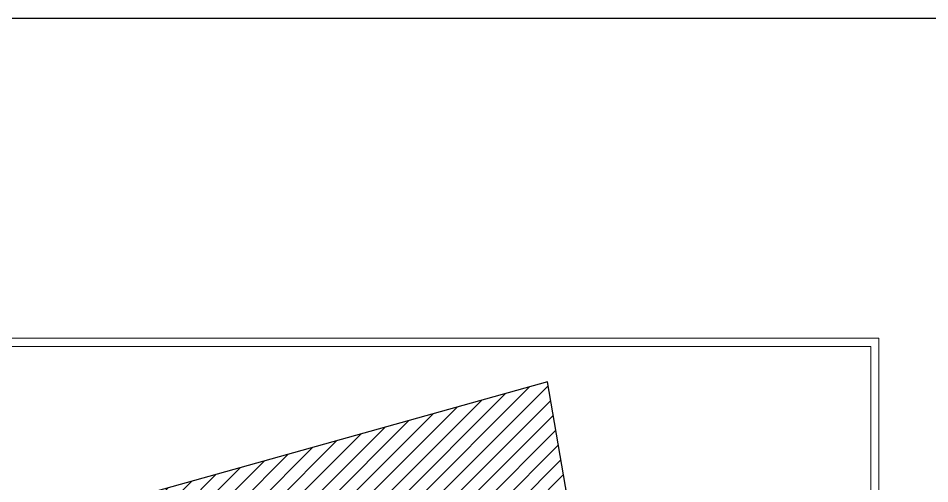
# Model space of a CAD drawing. Header units: feet. Extents: x 1354 to 2117, y 994 to 1430.
# Drawn here: x 1444.9 to 1500.5, y 1401.7 to 1430.1 of the extents above; entities that cross this region are included whole.
import ezdxf

# ---------------------------------------------------------------- set-up
doc = ezdxf.new("R2010")
doc.units = ezdxf.units.FT
doc.layers.add('H', color=253, linetype='Continuous', lineweight=5)

msp = doc.modelspace()

# ---------------------------------------------------------------- hatches: boundary and pattern name
at = {"layer": 'H', "lineweight": 9}
h = msp.add_hatch(dxfattribs=at)
h.set_pattern_fill('ANSI31', color=256, scale=6)
h.set_pattern_definition([(45, (1158.8745, 13616.8037), (-0.530330086, 0.530330086), [])])
h.paths.add_polyline_path([(1437.3373, 1396.7725), (1408.7366, 1388.9012), (1408.435, 1383.4213), (1416.4927, 1385.2656), (1438.4384, 1390.7887), (1460.7379, 1396.4304), (1478.3644, 1400.9269), (1477.1547, 1407.9011)])
h.paths.add_polyline_path([(1398.5474, 1386.097), (1398.3361, 1381.1098), (1408.435, 1383.4213), (1408.7366, 1388.9012)])
h.paths.add_polyline_path([(1381.5712, 1381.4249), (1381.2355, 1377.1958), (1398.3361, 1381.1098), (1398.5474, 1386.097)])
h.paths.add_polyline_path([(1438.8381, 1392.8608), (1439.4089, 1393.5843), (1437.0361, 1391.4816)], flags=16)
h.paths.add_polyline_path([(1413.0031, 1385.094), (1433.2663, 1390.4852), (1431.9689, 1394.92), (1411.7057, 1388.9919)], flags=16)

# ---------------------------------------------------------------- linework, layer by layer
msp.add_lwpolyline([(1354.3755, 1430.0991), (2116.8312, 1430.0991), (2116.8312, 1265.6921), (1354.3755, 1265.6921)], close=True)
at = {"color": 7, "lineweight": 20}
for points in [[(1375.2976, 1410.5621), (1497.377, 1410.5621), (1497.377, 1293.4678), (1375.2976, 1293.4678)], [(1375.7976, 1410.0621), (1496.877, 1410.0621), (1496.877, 1293.9678), (1375.7976, 1293.9678)]]:
    msp.add_lwpolyline(points, close=True, dxfattribs=at)
at = {"color": 7, "lineweight": 30}
msp.add_lwpolyline([(1478.3644, 1400.9269), (1477.1547, 1407.9011), (1437.3373, 1396.7725), (1398.5474, 1386.097), (1381.5712, 1381.4249), (1381.2355, 1377.1958)], dxfattribs=at)

doc.saveas('drawing.dxf')
